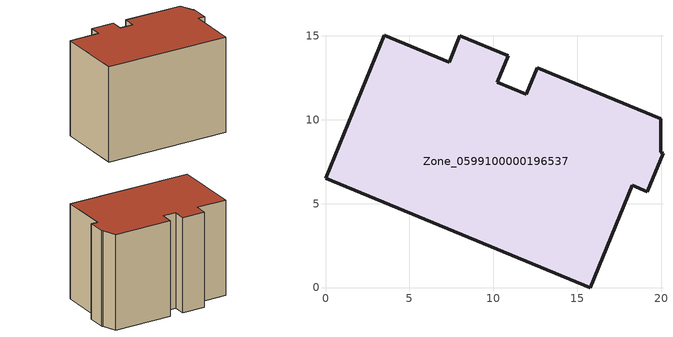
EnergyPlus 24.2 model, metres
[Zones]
Zone_0599100000196537
 floor ground (C_G): 19.98,8.06 20.11,8.01 19.16,5.71 18.28,6.08 15.78,0 0,6.51 3.51,15.02 7.36,13.43 8.01,15 10.89,13.81 10.24,12.24 11.97,11.53 12.62,13.1 19.99,10.06 z0
 wall outside (C_F): 10.24,12.24 10.89,13.81 8.01,15 7.36,13.43 3.51,15.02 0,6.51 15.78,0 18.28,6.08 19.16,5.71 20.11,8.01 19.98,8.06 19.99,10.06 12.62,13.1 11.97,11.53 10.24,12.24 z0:13.06
 roof outside (C_R): 20.11,8.01 19.98,8.06 19.99,10.06 12.62,13.1 11.97,11.53 10.24,12.24 10.89,13.81 8.01,15 7.36,13.43 3.51,15.02 0,6.51 15.78,0 18.28,6.08 19.16,5.71 z13.06
[BUILDING]
Pand.0599100000196537: North Axis=0; Terrain=City; Loads Convergence Tolerance Value=0.04; Temperature Convergence Tolerance Value=0.4; Solar Distribution=FullExterior; Maximum Number of Warmup Days=25; Minimum Number of Warmup Days=1
[Site:Location]
Rotterdam.The.Hague.AP_ZH_NLD Design_Conditions: Latitude=51.96; Longitude=4.45; Time Zone=1; Elevation=-4.5
[SITE:GROUNDTEMPERATURE:BUILDINGSURFACE]
18, 18, 18, 18, 18, 18, 18, 18, 18, 18, 18, 18
[MATERIAL] Thermal Absorptance=0.9; Solar Absorptance=0.7; Visible Absorptance=0.7
Name | Roughness | Thickness | Conductivity | Density | Specific Heat
G.TC.1946 | MediumSmooth | 0.15 | 1 | 540 | 1210
F.TC.1946 | Rough | 0.3 | 0.857143 | 1920 | 840
R.TC.1946 | MediumRough | 0.2 | 0.909091 | 1500 | 1000
[CONSTRUCTION]
C_G: G.TC.1946
C_F: F.TC.1946
C_R: R.TC.1946
[ZONE]
Zone_0599100000196537: Type=1; Multiplier=1; Ceiling Height=Autocalculate; Volume=Autocalculate; Floor Area=autocalculate; Part of Total Floor Area=Yes
[ZONEINFILTRATION:DESIGNFLOWRATE]
Infil_Zone_0599100000196537: Zone or ZoneList or Space or SpaceList=Zone_0599100000196537; Schedule=AlwaysOn; Design Flow Rate Calculation Method=Flow/Area; Flow Rate per Floor Area=0.003; Constant Term Coefficient=1; Temperature Term Coefficient=0; Velocity Term Coefficient=0; Velocity Squared Term Coefficient=0
[HVACTEMPLATE:ZONE:IDEALLOADSAIRSYSTEM]
Zone_0599100000196537: Maximum Heating Supply Air Temperature=50; Minimum Cooling Supply Air Temperature=13; Maximum Heating Supply Air Humidity Ratio=0.0156; Minimum Cooling Supply Air Humidity Ratio=0.0077; Heating Limit=NoLimit; Cooling Limit=NoLimit; Dehumidification Control Type=ConstantSensibleHeatRatio; Cooling Sensible Heat Ratio=0.7; Dehumidification Setpoint=60; Humidification Control Type=None; Humidification Setpoint=30; Outdoor Air Method=None; Outdoor Air Flow Rate per Person=0.00944; Outdoor Air Flow Rate per Zone Floor Area=0; Outdoor Air Flow Rate per Zone=0; Demand Controlled Ventilation Type=None; Outdoor Air Economizer Type=NoEconomizer; Heat Recovery Type=None; Sensible Heat Recovery Effectiveness=0.7; Latent Heat Recovery Effectiveness=0.65
[ZONECONTROL:THERMOSTAT]
ThermostatControl_Zone_0599100000196537: Zone or ZoneList=Zone_0599100000196537; Control Type Schedule=DualSetpointControlType; Control 1=Thermostat_Zone_0599100000196537; Temperature Difference Between Cutout And Setpoint=0
[THERMOSTATSETPOINT:DUALSETPOINT]
Thermostat_Zone_0599100000196537: Heating Setpoint Temperature Schedule=HeatingSetpoint_Zone_0599100000196537; Cooling Setpoint Temperature Schedule=CoolingSetpoint_Zone_0599100000196537
[SCHEDULE:COMPACT]
HeatingSetpoint_Zone_0599100000196537: Through: 12/31, For: AllDays, Until: 24:00, 21
CoolingSetpoint_Zone_0599100000196537: Through: 12/31, For: AllDays, Until: 24:00, 24
DualSetpointControlType: Through: 12/31, For: AllDays, Until: 24:00, 4
AlwaysOn: Through: 12/31, For: AllDays, Until: 24:00, 1
